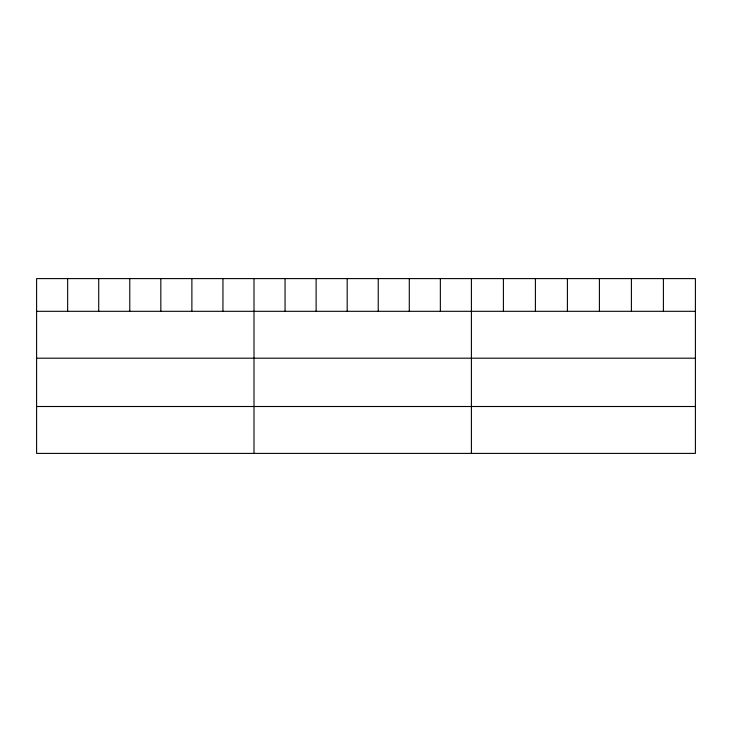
<?xml version="1.0" encoding="UTF-8"?>
<svg xmlns="http://www.w3.org/2000/svg" width="732" height="732" viewBox="0 0 732 732"><rect width="100%" height="100%" fill="white"/><g stroke="black" fill="none" stroke-linecap="round" stroke-linejoin="round"><path stroke-width="1.1" d="M695.4 311.31L695.4 453.401L36.6 453.401L36.6 278.599L695.4 278.599L695.4 311.31L36.6 311.31M36.6 358.195L695.4 358.195M36.6 406.507L695.4 406.507M663.402 278.599L663.402 311.31M631.405 278.599L631.405 311.31M599.407 278.599L599.407 311.31M567.401 278.599L567.401 311.31M535.403 278.599L535.403 311.31M503.406 278.599L503.406 311.31M471.408 278.599L471.408 453.401M440.353 278.599L440.353 311.31M409.289 278.599L409.289 311.31M378.234 278.599L378.234 311.31M347.178 278.599L347.178 311.31M316.123 278.599L316.123 311.31M285.059 278.599L285.059 311.31M254.004 278.599L254.004 453.401M222.949 278.599L222.949 311.31M191.885 278.599L191.885 311.31M160.83 278.599L160.83 311.31M129.774 278.599L129.774 311.31M98.719 278.599L98.719 311.31M67.655 278.599L67.655 311.31"/></g></svg>
